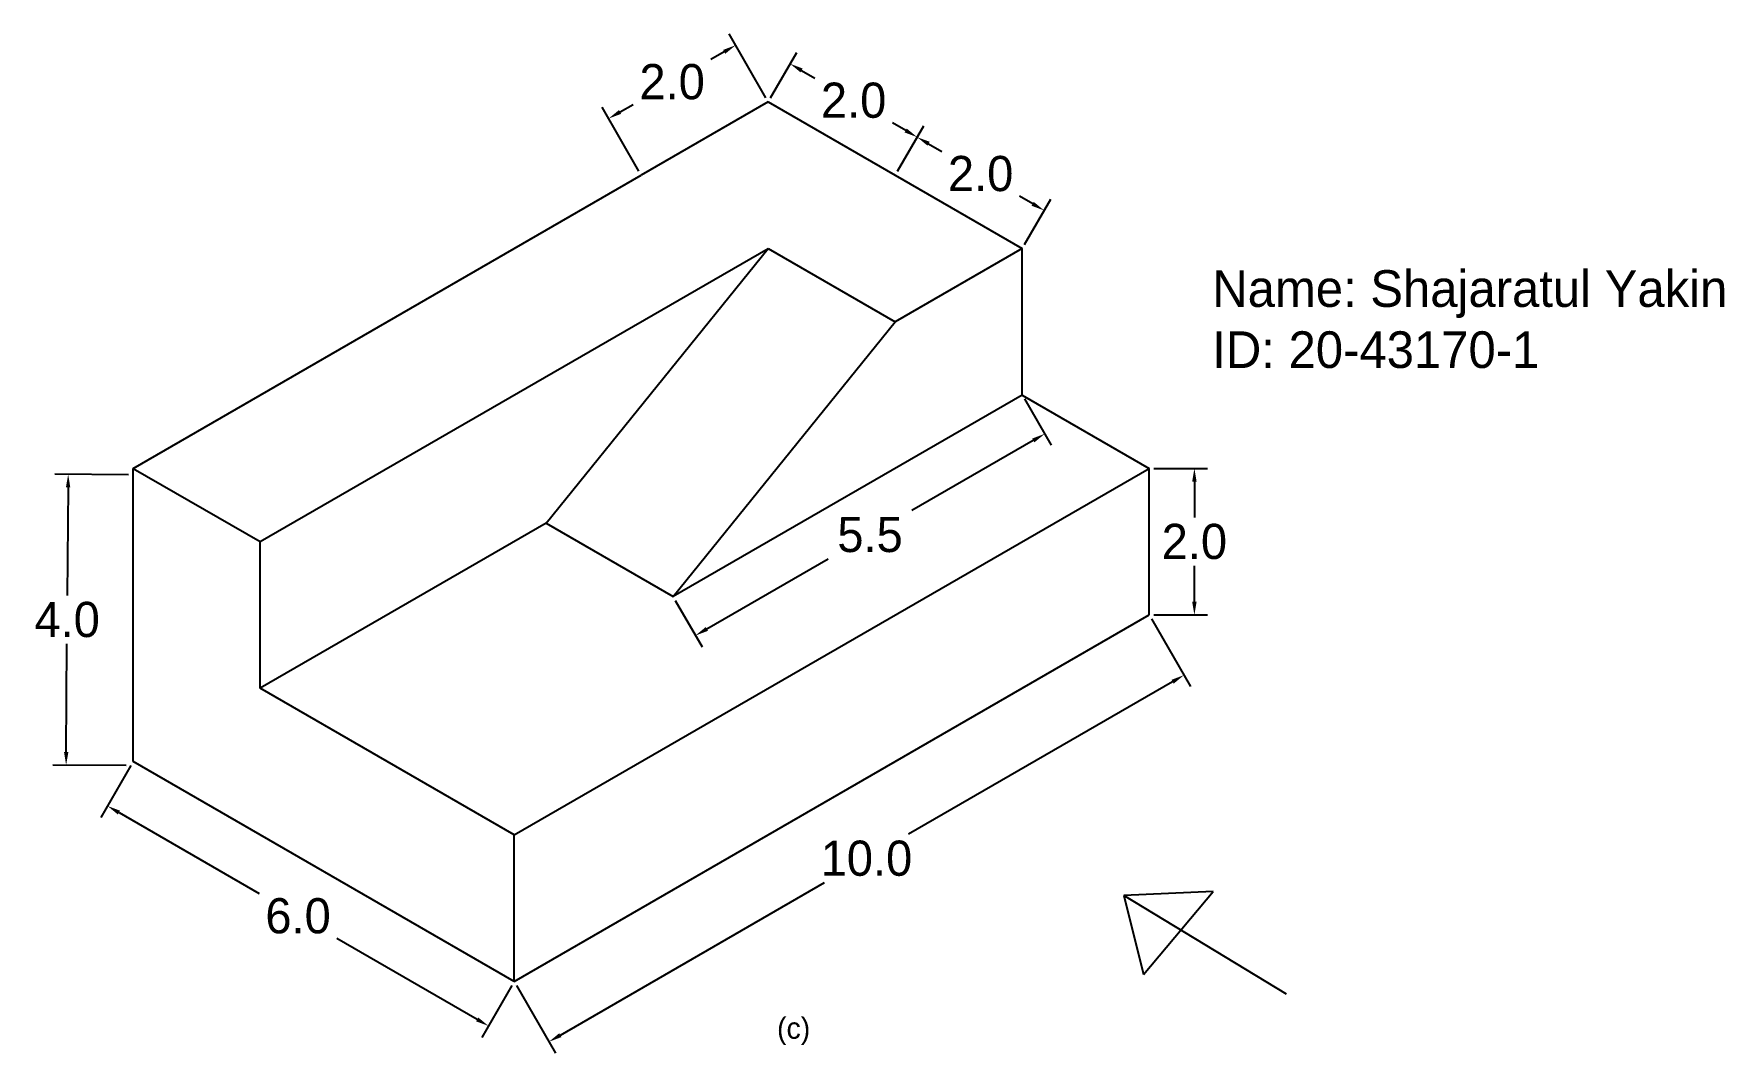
# Model space of a CAD drawing. Header units: inches. Extents: x 49.1 to 72.1, y 17.8 to 31.7.
import ezdxf

# ---------------------------------------------------------------- set-up
doc = ezdxf.new("R2010")
doc.units = ezdxf.units.IN
doc.header["$MEASUREMENT"] = 0
doc.dimstyles.get("Standard").update_dxf_attribs({"dimtxt": 0.48, "dimasz": 0.18, "dimexe": 0.18, "dimexo": 0.0625, "dimgap": 0.09, "dimtad": 0, "dimtih": 1, "dimtoh": 1, "dimdec": 1, "dimzin": 0, "dimdsep": 46, "dimtxsty": 'Standard', "dimcen": 0.09, "dimadec": 0, "dimazin": 0, "dimtfac": 1, "dimtdec": 1, "dimtofl": 0, "dimtmove": 0, "dimatfit": 3, "dimfxl": 1, "dimtolj": 1, "dimtzin": 0, "dimarcsym": 0})

# ---------------------------------------------------------------- blocks, each defined once
blk = doc.blocks.new('*D11')
at = {"color": 0, "lineweight": -2}
for p, q in [((50.412, 21.695), (50.004, 20.988)), ((50.25, 21.054), (52.162, 19.95)), ((55.134, 18.234), (53.222, 19.338)), ((55.608, 18.695), (55.2, 17.988))]:
    blk.add_line(p, q, dxfattribs=at)
at = {"color": 0}
for points in [[(50.265, 21.08), (50.235, 21.028), (50.094, 21.144)], [(55.149, 18.26), (55.119, 18.208), (55.29, 18.144)]]:
    blk.add_solid(points, dxfattribs=at)
at = {"layer": 'Defpoints', "color": 0}
for p in [(50.443, 21.749), (55.64, 18.749), (55.29, 18.144)]:
    blk.add_point(p, dxfattribs=at)
at = {"color": 0, "insert": (52.692, 19.644), "char_height": 0.48, "attachment_point": 5}
blk.add_mtext('\\A1;6.0', dxfattribs=at)
blk = doc.blocks.new('*D12')
at = {"color": 0, "lineweight": -2}
for p, q in [((64.331, 23.695), (64.863, 22.773)), ((64.618, 22.839), (61.015, 20.759)), ((56.269, 18.019), (59.872, 20.099)), ((55.671, 18.695), (56.203, 17.773))]:
    blk.add_line(p, q, dxfattribs=at)
at = {"color": 0}
for points in [[(64.603, 22.865), (64.633, 22.813), (64.773, 22.929)], [(56.254, 18.045), (56.284, 17.993), (56.113, 17.929)]]:
    blk.add_solid(points, dxfattribs=at)
at = {"layer": 'Defpoints', "color": 0}
for p in [(64.3, 23.749), (64.773, 22.929), (55.64, 18.749)]:
    blk.add_point(p, dxfattribs=at)
at = {"color": 0, "insert": (60.443, 20.429), "char_height": 0.48, "attachment_point": 5}
blk.add_mtext('\\A1;10.0', dxfattribs=at)
blk = doc.blocks.new('*D10')
at = {"color": 0, "lineweight": -2}
for p, q in [((50.378, 25.662), (49.377, 25.669)), ((49.556, 25.488), (49.545, 24.015)), ((49.53, 21.881), (49.54, 23.355)), ((50.35, 21.695), (49.349, 21.703))]:
    blk.add_line(p, q, dxfattribs=at)
at = {"color": 0}
for points in [[(49.526, 25.488), (49.586, 25.488), (49.557, 25.668)], [(49.5, 21.882), (49.56, 21.881), (49.529, 21.701)]]:
    blk.add_solid(points, dxfattribs=at)
at = {"layer": 'Defpoints', "color": 0}
for p in [(49.557, 25.668), (50.44, 25.661), (50.412, 21.695)]:
    blk.add_point(p, dxfattribs=at)
at = {"color": 0, "insert": (49.543, 23.685), "char_height": 0.48, "attachment_point": 5}
blk.add_mtext('\\A1;4.0', dxfattribs=at)
blk = doc.blocks.new('*D13')
at = {"color": 0, "lineweight": -2}
for p, q in [((64.362, 25.749), (65.095, 25.749)), ((64.915, 25.569), (64.915, 25.079)), ((64.915, 23.929), (64.915, 24.419)), ((64.362, 23.749), (65.095, 23.749))]:
    blk.add_line(p, q, dxfattribs=at)
at = {"color": 0}
for points in [[(64.885, 25.569), (64.945, 25.569), (64.915, 25.749)], [(64.885, 23.929), (64.945, 23.929), (64.915, 23.749)]]:
    blk.add_solid(points, dxfattribs=at)
at = {"layer": 'Defpoints', "color": 0}
for p in [(64.3, 25.749), (64.915, 25.749), (64.3, 23.749)]:
    blk.add_point(p, dxfattribs=at)
at = {"color": 0, "insert": (64.915, 24.749), "char_height": 0.48, "attachment_point": 5}
blk.add_mtext('\\A1;2.0', dxfattribs=at)
blk = doc.blocks.new('*D14')
at = {"color": 0, "lineweight": -2}
for p, q in [((62.599, 26.695), (62.964, 26.063)), ((62.718, 26.129), (61.062, 25.173)), ((58.267, 23.559), (59.922, 24.515)), ((57.836, 23.945), (58.201, 23.313))]:
    blk.add_line(p, q, dxfattribs=at)
at = {"color": 0}
for points in [[(62.703, 26.155), (62.733, 26.103), (62.874, 26.219)], [(58.252, 23.585), (58.282, 23.533), (58.111, 23.469)]]:
    blk.add_solid(points, dxfattribs=at)
at = {"layer": 'Defpoints', "color": 0}
for p in [(62.568, 26.749), (62.874, 26.219), (57.805, 23.999)]:
    blk.add_point(p, dxfattribs=at)
at = {"color": 0, "insert": (60.492, 24.844), "char_height": 0.48, "attachment_point": 5}
blk.add_mtext('\\A1;5.5', dxfattribs=at)
blk = doc.blocks.new('*D15')
at = {"color": 0, "lineweight": -2}
for p, q in [((60.867, 29.803), (61.224, 30.422)), ((61.29, 30.176), (61.47, 30.072)), ((62.71, 29.356), (62.53, 29.46)), ((62.599, 28.803), (62.956, 29.422))]:
    blk.add_line(p, q, dxfattribs=at)
at = {"color": 0}
for points in [[(61.305, 30.202), (61.275, 30.15), (61.134, 30.266)], [(62.725, 29.382), (62.695, 29.33), (62.866, 29.266)]]:
    blk.add_solid(points, dxfattribs=at)
at = {"layer": 'Defpoints', "color": 0}
for p in [(60.836, 29.749), (62.866, 29.266), (62.568, 28.749)]:
    blk.add_point(p, dxfattribs=at)
at = {"color": 0, "insert": (62, 29.766), "char_height": 0.48, "attachment_point": 5}
blk.add_mtext('\\A1;2.0', dxfattribs=at)
blk = doc.blocks.new('*D16')
at = {"color": 0, "lineweight": -2}
for p, q in [((59.135, 30.803), (59.492, 31.422)), ((59.558, 31.176), (59.738, 31.072)), ((60.978, 30.356), (60.798, 30.46)), ((60.867, 29.803), (61.224, 30.422))]:
    blk.add_line(p, q, dxfattribs=at)
at = {"color": 0}
for points in [[(59.573, 31.202), (59.543, 31.15), (59.402, 31.266)], [(60.993, 30.382), (60.963, 30.33), (61.134, 30.266)]]:
    blk.add_solid(points, dxfattribs=at)
at = {"layer": 'Defpoints', "color": 0}
for p in [(59.104, 30.749), (61.134, 30.266), (60.836, 29.749)]:
    blk.add_point(p, dxfattribs=at)
at = {"color": 0, "insert": (60.268, 30.766), "char_height": 0.48, "attachment_point": 5}
blk.add_mtext('\\A1;2.0', dxfattribs=at)
blk = doc.blocks.new('*D17')
at = {"color": 0, "lineweight": -2}
for p, q in [((59.072, 30.803), (58.569, 31.675)), ((58.503, 31.429), (58.323, 31.325)), ((57.34, 29.803), (56.837, 30.675)), ((57.083, 30.609), (57.263, 30.713))]:
    blk.add_line(p, q, dxfattribs=at)
at = {"color": 0}
for points in [[(58.488, 31.455), (58.518, 31.403), (58.659, 31.519)], [(57.068, 30.635), (57.098, 30.583), (56.927, 30.519)]]:
    blk.add_solid(points, dxfattribs=at)
at = {"layer": 'Defpoints', "color": 0}
for p in [(59.104, 30.749), (56.927, 30.519), (57.372, 29.749)]:
    blk.add_point(p, dxfattribs=at)
at = {"color": 0, "insert": (57.793, 31.019), "char_height": 0.48, "attachment_point": 5}
blk.add_mtext('\\A1;2.0', dxfattribs=at)

msp = doc.modelspace()

# ---------------------------------------------------------------- linework, layer by layer
for p, q in [((59.104, 30.749), (57.372, 29.749)), ((59.104, 30.749), (60.836, 29.749)), ((50.443, 25.749), (57.372, 29.749)), ((60.836, 29.749), (62.568, 28.749)), ((52.175, 24.749), (59.104, 28.749)), ((56.073, 24.999), (59.104, 28.749)), ((59.104, 28.749), (60.836, 27.749)), ((62.568, 28.749), (60.836, 27.749)), ((62.568, 26.749), (62.568, 28.749)), ((57.805, 23.999), (60.836, 27.749)), ((62.568, 26.749), (57.805, 23.999)), ((62.568, 26.749), (64.3, 25.749)), ((50.443, 21.749), (50.443, 25.749)), ((50.443, 25.749), (52.175, 24.749)), ((55.64, 20.749), (64.3, 25.749)), ((64.3, 23.749), (64.3, 25.749)), ((56.073, 24.999), (52.175, 22.749)), ((56.073, 24.999), (57.805, 23.999)), ((52.175, 22.749), (52.175, 24.749)), ((55.64, 18.749), (64.3, 23.749)), ((55.64, 20.749), (52.175, 22.749)), ((55.64, 18.749), (50.443, 21.749)), ((55.64, 18.749), (55.64, 20.749)), ((65.169, 19.977), (63.955, 19.924)), ((66.172, 18.58), (63.955, 19.924)), ((63.955, 19.924), (64.219, 18.844)), ((64.219, 18.844), (65.169, 19.977))]:
    msp.add_line(p, q)

# ---------------------------------------------------------------- texts
at = {"attachment_point": 1}
for s, insert, char_height, width in [('Name: Shajaratul Yakin\\PID: 20-43170-1', (65.159, 28.451), 0.5, 12.28779), ('(c)', (59.224, 18.26), 0.29, 3.02181)]:
    msp.add_mtext(s, dxfattribs=dict(at, insert=insert, char_height=char_height, width=width))

# ---------------------------------------------------------------- dimensions: what is measured, and where the dimension line sits
for p1, p2, distance, picture, middle in [((59.104, 30.749), (57.372, 29.749), -0.889, '*D17', (57.793, 31.019)), ((59.104, 30.749), (60.836, 29.749), 0.597, '*D16', (60.268, 30.766)), ((60.836, 29.749), (62.568, 28.749), 0.597, '*D15', (62, 29.766)), ((57.805, 23.999), (62.568, 26.749), -0.612, '*D14', (60.492, 24.844)), ((50.412, 21.695), (50.44, 25.661), 0.884, '*D10', (49.543, 23.685)), ((64.3, 23.749), (64.3, 25.749), -0.615, '*D13', (64.915, 24.749)), ((55.64, 18.749), (64.3, 23.749), -0.947, '*D12', (60.443, 20.429)), ((50.443, 21.749), (55.64, 18.749), -0.698, '*D11', (52.692, 19.644))]:
    dim = msp.add_aligned_dim(p1=p1, p2=p2, distance=distance, dimstyle='Standard')
    dim.commit()
    dim.dimension.update_dxf_attribs({"geometry": picture, "text_midpoint": middle})

doc.saveas('drawing.dxf')
